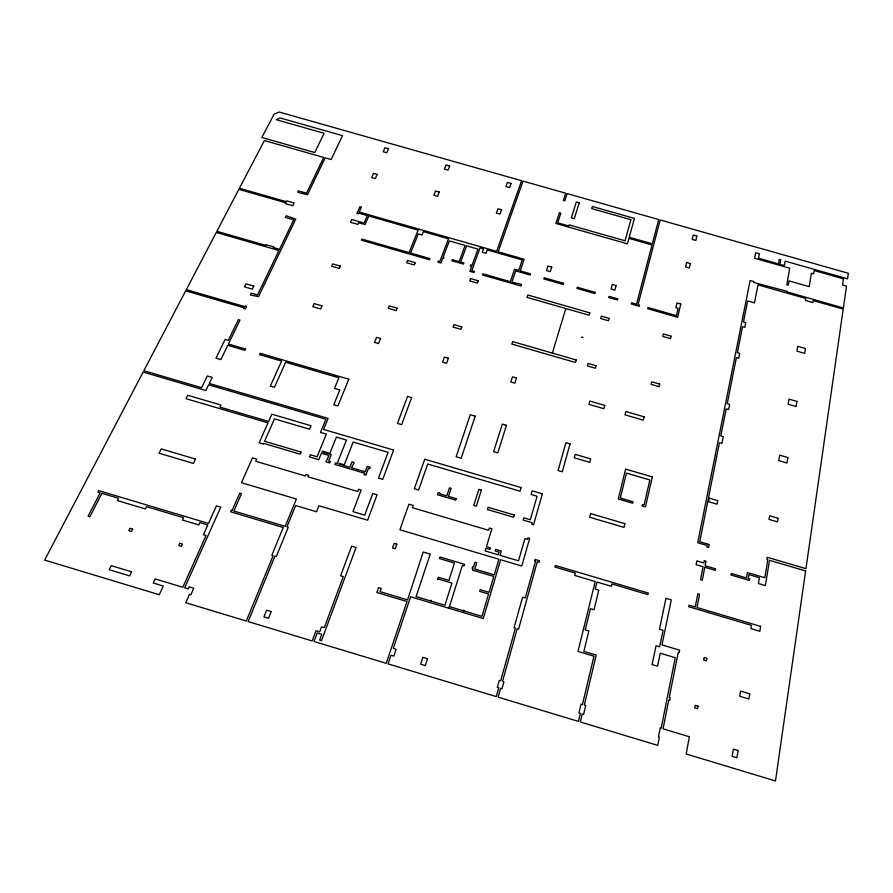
<?xml version="1.0" encoding="UTF-8"?>
<svg xmlns="http://www.w3.org/2000/svg" width="893" height="893" viewBox="0 0 893 893"><rect width="100%" height="100%" fill="white"/><g stroke="black" fill="none" stroke-linecap="round" stroke-linejoin="round"><path stroke-width="1.34" d="M552.387 353.092L565.794 308.531M805.631 570.94L775.481 780.973L686.181 753.982L689.385 736.758L663.041 728.822L668.745 700.112L669.672 700.391L670.196 697.779L669.27 697.5L678.234 652.392L679.138 652.66L679.629 650.16L661.97 644.891L671.29 599.884L665.977 598.31L659.469 629.286L663.075 630.358L659.637 646.833L656.02 645.751L652.057 664.593L657.549 666.234L660.24 653.207L675.242 657.695L661.166 728.253L660.228 727.962L658.431 736.948L659.369 737.238L657.739 745.387L580.305 721.979L582.214 713.942L583.62 714.367L585.719 705.492L584.312 705.079L596.189 655.06L583.877 651.377L588.844 630.983L585.228 629.9L590.429 608.713L594.012 609.774L598.79 590.184L595.24 589.134L596.993 582.035L611.348 586.299L611.906 583.933L647.927 594.626L648.273 593.052L555.279 565.448L554.854 566.999L575.315 573.072L574.712 575.416L595.218 581.51L577.983 651.41L593.968 656.199L582.448 704.51L581.042 704.086L578.932 712.949L580.338 713.373L578.418 721.41L498.138 697.143L500.593 688.347L501.989 688.771L503.931 681.772L502.547 681.359L517.214 628.705L518.576 629.107L537.285 561.775L539.037 562.3L539.472 560.748L535.086 559.453L534.65 560.994L535.521 561.262L525.285 597.964L522.606 597.171L514.033 627.757L515.395 628.159L500.683 680.801L499.287 680.377L497.334 687.364L498.729 687.789L496.274 696.585L388.109 663.89L391.011 655.261L393.78 656.098L396.068 649.244L393.3 648.407L410.613 596.77L483.247 618.525L500.672 559.744L521.791 566.028L529.683 538.334L527.942 537.82L527.517 539.339L524.905 538.568L518.509 560.826L500.058 555.346L501.33 551.104L495.637 549.418L495.168 550.959L499.109 552.12L498.305 554.832L485.145 550.914L485.971 548.224L489.911 549.396L490.38 547.856L486.439 546.683L491.909 528.79L489.308 528.02L488.616 530.286L412.432 507.715L413.213 505.483L408.905 504.21L399.897 529.795L498.908 559.23L494.253 574.88L474.775 569.075L476.706 562.813L474.942 562.289L473.491 566.977L472.609 566.72L472.118 568.283L473 568.551L472.52 570.125L493.784 576.465L489.051 592.383L480.11 589.715L479.63 591.322L488.571 593.99L481.93 616.337L463.724 610.89L463.768 610.098L463.545 610.834L449.425 606.604L448.911 608.245L462.395 565.392L464.159 565.916L464.65 564.354L439.936 556.986L439.423 558.549L454.437 563.025L448.9 580.394L438.34 577.246L437.548 579.691L438.005 578.898L451.958 583.062L444.915 605.253L430.817 601.034L431.096 600.163L430.638 600.978L416.105 596.624L430.236 554.106L423.193 552.008L407.576 599.895L380.117 591.657L381.255 588.42L378.554 587.616L376.846 592.472L407.029 601.525L386.256 663.332L314.012 641.498L317.205 632.981L321.804 634.376L319.672 640.114L321.513 640.672L356.073 547.487L351.652 546.17L340.601 575.795L343.28 576.599L324.326 627.6L321.569 626.774L319.672 631.842L315.999 630.737L312.17 640.94L248.131 621.584L274.944 556.127L276.283 556.529L288.26 527.25L286.943 526.859L295.672 505.55L316.546 511.767L318.946 505.739L367.637 520.206L377.047 494.767L372.749 493.494L364.69 515.138L352.958 511.644L361.152 490.056L358.573 489.297L357.725 491.507L307.951 476.762L308.554 475.299L305.975 474.54L305.384 475.991L255.789 461.301L256.749 459.136L252.485 457.875L241.49 482.711L296.398 499.031L285.191 526.334L233.854 511.019L241.501 493.662L239.77 493.137L232.113 510.495L231.276 510.249L230.606 511.778L283.237 527.484L271.829 555.2L273.169 555.602L246.289 621.026L185.755 602.73L189.45 594.414L190.823 594.827L193.748 588.219L189.204 586.846L188.289 588.911L184.65 587.806L220.783 507.124L216.407 505.818L208.482 523.432L98.721 490.637L97.94 492.155L100.128 492.813L88.117 516.187L89.892 516.723L101.88 493.327L118.512 498.305L117.385 500.571L145.492 508.977L146.608 506.677L183.545 517.728L182.473 520.039L198.793 524.928L199.842 522.606L207.779 524.984L203.403 534.706L206.06 535.499L182.831 587.259L155.136 578.91L153.228 583.006L163.252 586.042L159.267 594.727L44.65 560.09L143.137 372.057L205.881 390.52L208.661 384.783L325.9 419.252L320.475 432.413L326.336 434.143L317.082 456.769L310.351 454.771L309.458 456.926L318.756 459.672L321.38 453.231L328.992 455.486L325.978 461.804L329.796 462.931L330.377 461.491L328.68 460.989L331.258 454.559L321.96 451.813L322.25 451.099L329.863 453.343L336.404 437.112L346.473 440.07L337.174 463.5L335.467 462.998L334.897 464.438L364.679 473.245L364.132 474.685L365.84 475.199L368.441 468.334L369.713 468.702L370.26 467.273L367.291 466.392L365.237 471.794L351.619 467.776L354.141 462.507L352.021 461.882L349.922 467.273L338.871 464.003L339.15 463.288L344.251 464.795L353.193 442.057L388.087 452.327L378.476 478.123L382.74 479.385L393.601 450.039L323.579 429.433L328.133 418.37L209.308 383.443L212.233 377.415L207.299 375.975L201.584 387.707L143.84 370.718L185.666 290.85L244.113 307.851L243.822 308.465L245.396 308.922L246.602 306.455L245.017 305.998L244.715 306.612L186.313 289.633L216.262 232.437L278.929 250.509L257.53 294.98L251.246 293.161L250.364 294.98L258.512 296.655L295.739 219.131L286.24 215.771L285.425 217.434L293.708 219.812L279.487 249.359L273.37 247.595L273.693 246.914L266.047 244.704L265.712 245.385L216.865 231.298L238.844 189.338L285.76 202.778L285.358 203.604L292.826 205.736L294.154 203.001L286.698 200.869L286.296 201.684L239.413 188.256L264.395 140.558L323.724 157.436L306.511 193.189L298.362 190.868L297.682 192.285L299.155 192.709L307.482 194.696L325.175 157.849L331.124 159.546L342.499 135.647L280.134 117.965L276.171 119.684L324.126 133.28L314.727 152.536L261.85 137.5L274.118 114.204L279.152 112.027L521.568 180.71L496.653 251.357L359.22 212.032L361.397 207.131L359.912 206.707L356.932 213.394L358.428 213.818L358.729 213.137L367.313 215.581L364.054 223.027L351.686 219.488L350.458 222.257L357.959 224.4L358.685 222.737L365.058 224.567L368.798 216.017L418.147 230.137L409.061 252.607L361.877 239.067L361.386 240.195L429.5 259.751L429.946 258.602L410.579 253.043L418.292 233.899L422.054 234.971L423.382 231.633L448.509 238.822L439.825 261.437L438.307 261.002L437.86 262.151L440.908 263.022L442.772 258.155L443.531 258.378L443.966 257.24L443.207 257.017L449.369 240.931L465.153 245.441L459.147 261.593L452.316 259.629L451.88 260.778L463.467 264.094L463.891 262.955L460.665 262.029L466.659 245.876L477.956 249.114L472.062 265.299L470.723 264.908L470.31 266.058L471.638 266.438L469.852 271.338L474.049 272.544L474.473 271.383L471.805 270.624L480.066 247.852L483.459 248.823L482.242 252.206L486.004 253.277L487.221 249.895L522.26 259.93L518.721 270.467L514.547 269.273L510.349 281.686L482.856 273.794L482.443 274.955L521.043 286.039L521.579 284.432L511.879 282.121L515.674 270.858L530.118 274.999L530.498 273.85L520.239 270.903L524.158 259.227L498.16 251.793L523.019 181.112L565.682 193.201L563.327 200.49L564.789 200.903L567.133 193.614L658.71 219.555L652.348 243.834L629.208 237.259L634.432 218.405L592.36 206.473L591.713 208.594L630.916 219.711L625.044 240.786L569.12 224.891L568.785 225.974L557.723 222.826L560.837 213.148L559.375 212.724L555.904 223.484L627.399 243.822L628.906 238.353L652.057 244.928L636.519 304.223L631.541 302.805L631.228 303.977L639.276 306.277L639.578 305.105L638.048 304.669L660.173 219.968L848.35 273.28L847.557 278.817L785.181 261.136L784.378 265.545L779.935 264.283L780.75 259.885L779.276 259.461L778.462 263.87L758.503 258.2L759.363 253.824L755.679 252.775L754.585 258.256L789.736 268.224L786.8 284.711L788.296 285.135L789.044 280.915L809.203 286.642L811.424 273.213L813.646 273.85L814.193 270.523L843.461 278.817L842.568 284.967L846.508 286.084L843.372 307.962L787.09 291.944L787.191 291.375L753.714 282.445L753.882 281.596L750.131 280.525L697.734 542.743L707.211 545.534L706.91 547.041L708.64 547.543L709.221 544.54L699.755 541.75L719.468 442.649L721.924 443.363L723.252 436.632L720.807 435.929L726.188 408.849L728.599 409.541L729.626 404.35L727.226 403.647L736.39 357.568L738.734 358.249L739.705 353.327L737.372 352.657L742.529 326.715L744.829 327.374L745.767 322.63L743.467 321.971L747.653 300.93L754.473 302.883L757.99 284.856L805.687 298.429L805.352 300.428L812.887 302.582L813.21 300.573L843.204 309.112L805.955 568.662L767.254 557.277L766.886 559.543L767.757 559.799L764.832 577.704L747.419 572.569L746.492 577.95L731.211 573.44L730.932 574.98L749.495 580.461L749.763 578.921L748.234 578.463L748.892 574.623L759.351 577.704L758.38 583.497L765.379 585.562L769.476 560.302L805.631 570.94M738.109 750.511L736.926 757.777L732.193 756.349L733.387 749.082L738.109 750.511M749.729 693.839L748.903 699.007L739.683 696.25L740.531 691.082L749.729 693.839M760.624 626.395L759.843 631.251L750.901 628.594L751.437 625.368L688.704 606.738L689.028 605.141L695.234 606.994L697.824 593.722L699.587 594.247L697.009 607.519L760.624 626.395M778.071 518.253L777.49 521.892L769.018 519.402L769.621 515.786L778.071 518.253M787.872 457.54L786.99 462.998L778.774 460.609L779.678 455.162L787.872 457.54M796.936 401.426L796.098 406.561L788.128 404.261L788.977 399.126L796.936 401.426M805.475 348.527L804.693 353.371L796.936 351.15L797.739 346.305L805.475 348.527M698.013 706.14L697.533 708.763L694.743 707.926L695.234 705.303L698.013 706.14M706.843 658.286L706.385 660.798L703.662 659.983L704.119 657.471L706.843 658.286M715.527 568.808L715.237 570.348L704.811 567.267L702.311 580.182L700.558 579.669L703.07 566.754L696.116 564.7L696.864 560.882L703.818 562.936L704.264 560.648L705.995 561.161L705.113 565.738L715.527 568.808M717.738 500.593L717.046 504.177L708.607 501.71L709.321 498.127L717.738 500.593M652.359 476.929L645.438 506.967L642.045 505.974L642.38 504.523L644.076 505.025L649.87 479.965L626.44 473.111L620.345 498.048L633.048 501.788L632.702 503.228L618.291 498.997L625.625 469.104L652.359 476.929M680.779 304.033L677.642 317.283L647.704 308.699L648.005 307.516L676.392 315.653L678.144 308.286L675.845 307.627L676.972 302.95L680.779 304.033M690.378 263.524L689.318 268L685.578 266.929L686.65 262.464L690.378 263.524M696.864 236.098L695.848 240.429L692.164 239.391L693.202 235.06L696.864 236.098M624.877 523.655L623.995 527.372L589.681 517.259L590.63 513.575L624.877 523.655M659.693 384.124L659.079 386.68L651.097 384.37L651.723 381.813L659.693 384.124M671.09 336.203L670.509 338.637L662.74 336.393L663.32 333.971L671.09 336.203M644.087 416.83L643.284 420.156L625 414.832L625.837 411.528L644.087 416.83M590.619 458.857L589.693 462.351L574.277 457.83L575.226 454.358L590.619 458.857M604.773 405.411L603.902 408.704L588.911 404.35L589.804 401.057L604.773 405.411M617.777 298.854L617.454 300.026L608.658 297.503L608.981 296.331L617.777 298.854M596.055 365.717L595.352 368.24L587.415 365.94L588.119 363.418L596.055 365.717M609.093 318.388L608.434 320.788L600.688 318.567L601.357 316.167L609.093 318.388M570.047 443.888L562.289 471.772L558.092 470.544L565.905 442.682L570.047 443.888M616.092 285.526L614.819 290.158L611.013 289.064L612.297 284.443L616.092 285.526M542.364 493.84L533.545 524.771L531.826 524.258L532.25 522.762L523.198 520.094L523.845 517.862L530.308 519.771L537.073 496.218L531.123 494.465L532.172 490.837L542.364 493.84M595.229 292.402L594.894 293.563L576.956 288.417L577.302 287.256L595.229 292.402M576.219 359.979L575.505 362.502L511.845 344.084L512.649 341.595L576.219 359.979M582.727 337.364L581.99 337.342L582.727 337.364M589.771 312.84L589.09 315.229L527.06 297.402L527.83 295.036L589.771 312.84M514.379 515.06L513.721 517.293L487.433 509.523L488.125 507.302L514.379 515.06M521.132 487.589L520.061 491.206L427.714 464.003L418.627 489.989L414.352 488.728L424.744 459.214L521.132 487.589M563.583 283.327L563.237 284.487L543.815 278.917L544.183 277.768L563.583 283.327M506.454 425.302L497.803 452.851L493.617 451.635L502.346 424.097L506.454 425.302M579.256 202.767L574.266 218.718L571.33 217.881L576.353 201.941L579.256 202.767M427.468 658.71L425.28 665.609L420.636 664.213L422.847 657.315L427.468 658.71M516.522 378.007L514.881 383.186L510.852 382.014L512.504 376.835L516.522 378.007M551.707 267.107L550.267 271.673L546.471 270.59L547.934 266.025L551.707 267.107M481.427 490.112L476.315 506.231L473.736 505.471L478.871 489.353L481.427 490.112M456.2 498.674L455.709 500.147L437.481 494.755L438.217 492.556L439.936 493.059L439.691 493.796L446.779 495.894L449.458 487.846L451.166 488.359L448.487 496.396L456.2 498.674M475.199 416.16L461.19 458.254L456.144 456.769L470.276 414.72L475.199 416.16M396.793 544.138L395.164 548.793L392.518 548.012L394.159 543.357L396.793 544.138M448.386 358.216L446.556 363.317L442.548 362.156L444.39 357.055L448.386 358.216M501.598 209.81L500.047 214.108L496.363 213.059L497.914 208.761L501.598 209.81M511.053 183.422L509.557 187.586L505.929 186.559L507.436 182.395L511.053 183.422M461.781 326.883L460.911 329.35L453.041 327.072L453.923 324.617L461.781 326.883M478.257 280.793L477.42 283.126L469.751 280.927L470.6 278.594L478.257 280.793M411.651 397.586L401.627 424.644L397.474 423.427L407.565 396.392L411.651 397.586M397.095 308.174L396.124 310.608L388.299 308.342L389.27 305.919L397.095 308.174M415.2 262.676L414.285 264.987L406.65 262.788L407.588 260.488L415.2 262.676M271.215 611.582L268.525 618.291L263.948 616.907L266.639 610.209L271.215 611.582M380.574 338.514L378.565 343.559L374.569 342.399L376.6 337.364L380.574 338.514M439.233 192.062L437.537 196.304L433.864 195.266L435.572 191.024L439.233 192.062M449.67 166.02L448.018 170.139L444.401 169.112L446.065 165.004L449.67 166.02M348.806 379.224L337.878 405.935L333.748 404.73L339.831 389.951L334.507 388.388L338.894 377.795L285.66 362.234L274.43 387.316L270.311 386.111L281.608 361.051L259.517 354.588L260.12 353.293L348.806 379.224M301.03 452.025L300.126 454.169L263.681 443.386L263.368 444.1L259.137 442.85L268 422.836L186.001 398.669L187.686 395.253L220.951 405.054L219.979 407.119L268.614 421.451L271.818 414.185L311.043 425.738L309.581 429.209L274.475 418.873L264.607 441.265L301.03 452.025M321.993 305.875L320.643 308.933L312.773 306.656L314.135 303.598L321.993 305.875M340.4 266.136L339.373 268.469L331.671 266.259L332.709 263.926L340.4 266.136M377.159 174.403L375.306 178.589L371.644 177.551L373.52 173.365L377.159 174.403M388.544 148.696L386.747 152.759L383.153 151.732L384.961 147.68L388.544 148.696M179.806 543.257L178.723 545.634L181.391 546.438L182.485 544.06L179.806 543.257M195.444 459.047L193.379 463.411L159.11 453.231L161.242 448.889L195.444 459.047M245.564 349.04L244.961 350.335L227.782 345.312L220.861 359.589L215.983 358.16L225.125 339.407L228.34 340.345L238.386 319.649L239.983 320.118L228.407 344.028L245.564 349.04M131.572 571.799L129.619 575.885L109.225 569.723L111.212 565.66L131.572 571.799M253.779 286.106L252.317 289.12L244.481 286.854L245.966 283.84L253.779 286.106M132.655 529.102L131.505 531.458L128.849 530.654L129.998 528.31L132.655 529.102"/></g></svg>
